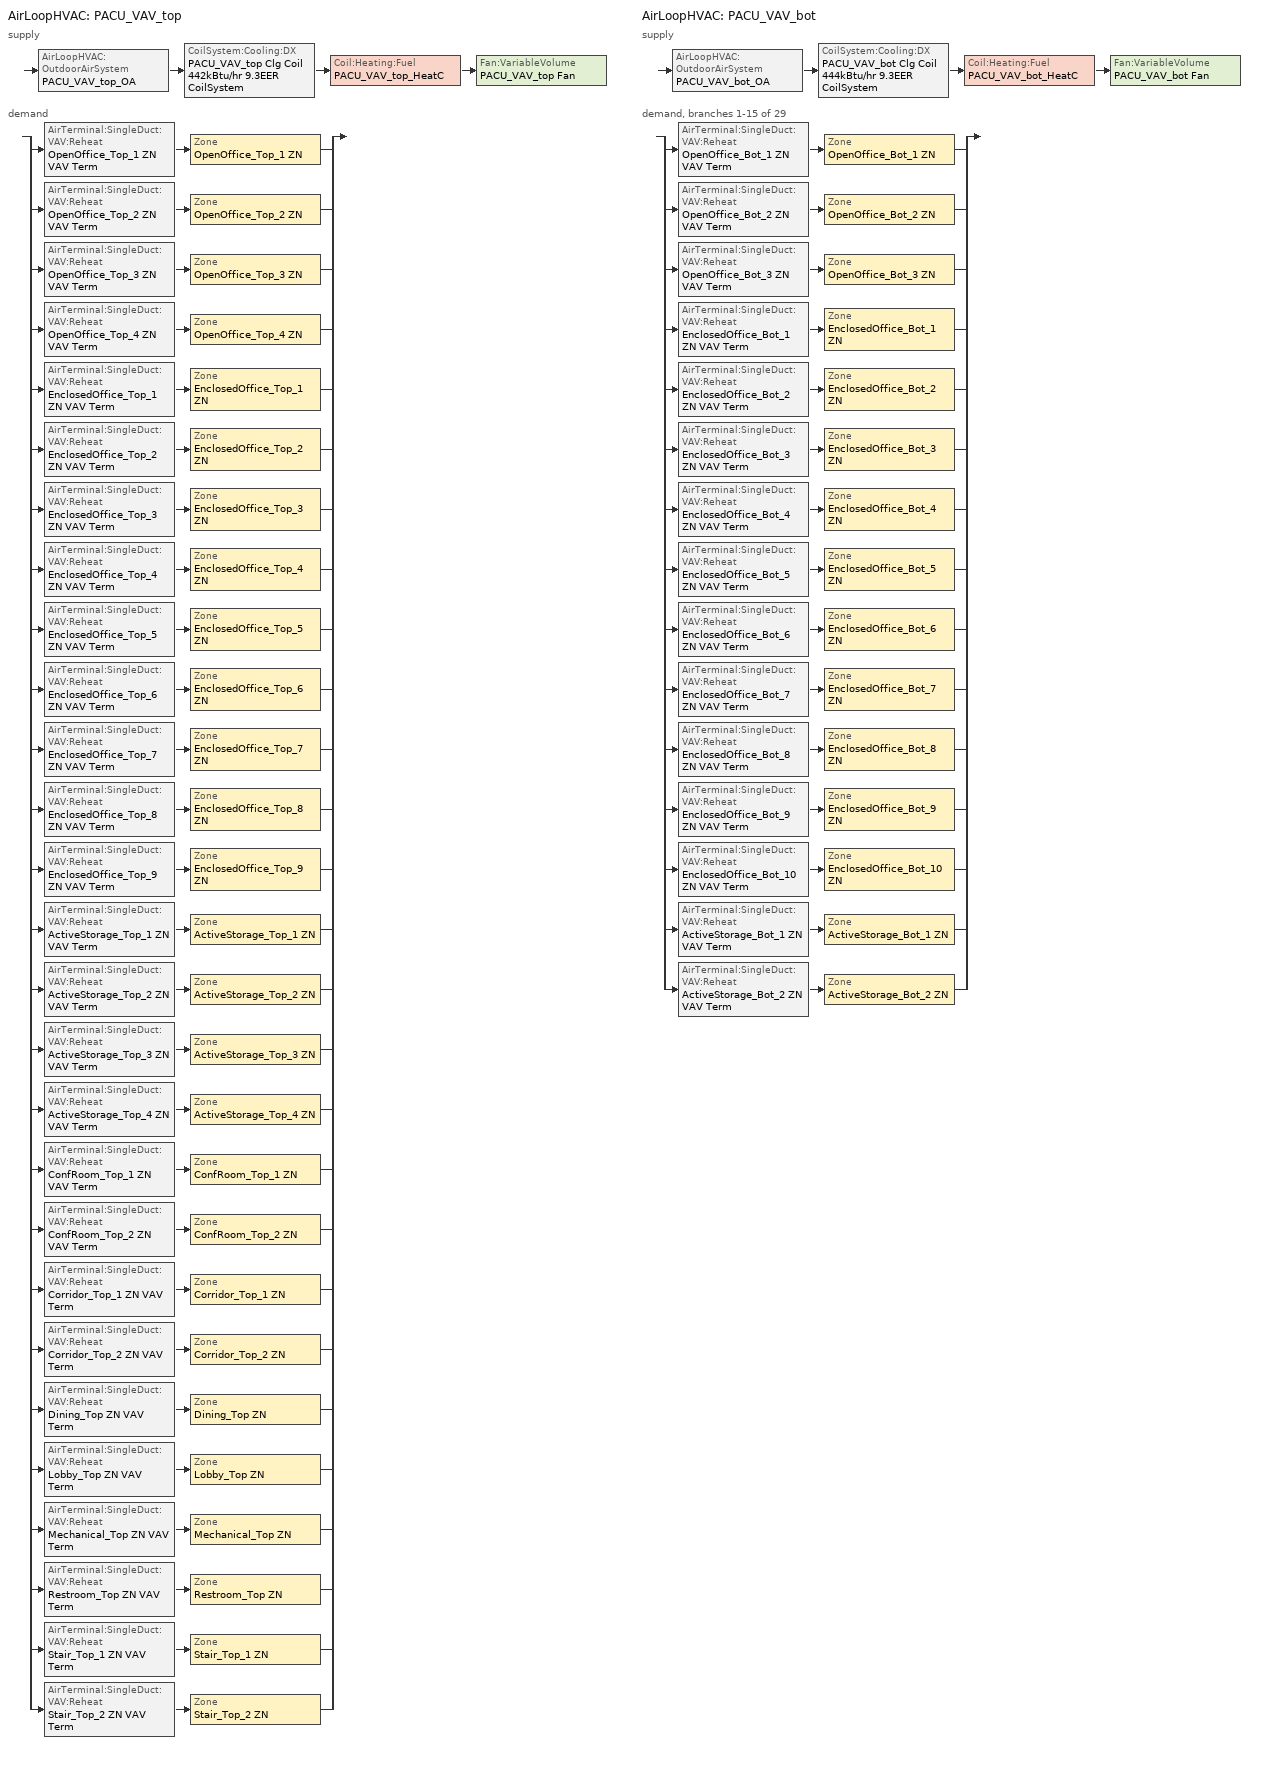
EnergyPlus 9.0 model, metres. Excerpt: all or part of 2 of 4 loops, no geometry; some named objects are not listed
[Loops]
AirLoopHVAC 'PACU_VAV_top'
 supply: AirLoopHVAC:OutdoorAirSystem 'PACU_VAV_top_OA' > CoilSystem:Cooling:DX 'PACU_VAV_top Clg Coil 442kBtu/hr 9.3EER CoilSystem' > Coil:Heating:Fuel 'PACU_VAV_top_HeatC' > Fan:VariableVolume 'PACU_VAV_top Fan'
 demand: split
  | AirTerminal:SingleDuct:VAV:Reheat 'OpenOffice_Top_1 ZN VAV Term' > Zone 'OpenOffice_Top_1 ZN'
  | AirTerminal:SingleDuct:VAV:Reheat 'OpenOffice_Top_2 ZN VAV Term' > Zone 'OpenOffice_Top_2 ZN'
  | AirTerminal:SingleDuct:VAV:Reheat 'OpenOffice_Top_3 ZN VAV Term' > Zone 'OpenOffice_Top_3 ZN'
  | AirTerminal:SingleDuct:VAV:Reheat 'OpenOffice_Top_4 ZN VAV Term' > Zone 'OpenOffice_Top_4 ZN'
  | AirTerminal:SingleDuct:VAV:Reheat 'EnclosedOffice_Top_1 ZN VAV Term' > Zone 'EnclosedOffice_Top_1 ZN'
  | AirTerminal:SingleDuct:VAV:Reheat 'EnclosedOffice_Top_2 ZN VAV Term' > Zone 'EnclosedOffice_Top_2 ZN'
  | AirTerminal:SingleDuct:VAV:Reheat 'EnclosedOffice_Top_3 ZN VAV Term' > Zone 'EnclosedOffice_Top_3 ZN'
  | AirTerminal:SingleDuct:VAV:Reheat 'EnclosedOffice_Top_4 ZN VAV Term' > Zone 'EnclosedOffice_Top_4 ZN'
  | AirTerminal:SingleDuct:VAV:Reheat 'EnclosedOffice_Top_5 ZN VAV Term' > Zone 'EnclosedOffice_Top_5 ZN'
  | AirTerminal:SingleDuct:VAV:Reheat 'EnclosedOffice_Top_6 ZN VAV Term' > Zone 'EnclosedOffice_Top_6 ZN'
  | AirTerminal:SingleDuct:VAV:Reheat 'EnclosedOffice_Top_7 ZN VAV Term' > Zone 'EnclosedOffice_Top_7 ZN'
  | AirTerminal:SingleDuct:VAV:Reheat 'EnclosedOffice_Top_8 ZN VAV Term' > Zone 'EnclosedOffice_Top_8 ZN'
  | AirTerminal:SingleDuct:VAV:Reheat 'EnclosedOffice_Top_9 ZN VAV Term' > Zone 'EnclosedOffice_Top_9 ZN'
  | AirTerminal:SingleDuct:VAV:Reheat 'ActiveStorage_Top_1 ZN VAV Term' > Zone 'ActiveStorage_Top_1 ZN'
  | AirTerminal:SingleDuct:VAV:Reheat 'ActiveStorage_Top_2 ZN VAV Term' > Zone 'ActiveStorage_Top_2 ZN'
  | AirTerminal:SingleDuct:VAV:Reheat 'ActiveStorage_Top_3 ZN VAV Term' > Zone 'ActiveStorage_Top_3 ZN'
  | AirTerminal:SingleDuct:VAV:Reheat 'ActiveStorage_Top_4 ZN VAV Term' > Zone 'ActiveStorage_Top_4 ZN'
  | AirTerminal:SingleDuct:VAV:Reheat 'ConfRoom_Top_1 ZN VAV Term' > Zone 'ConfRoom_Top_1 ZN'
  | AirTerminal:SingleDuct:VAV:Reheat 'ConfRoom_Top_2 ZN VAV Term' > Zone 'ConfRoom_Top_2 ZN'
  | AirTerminal:SingleDuct:VAV:Reheat 'Corridor_Top_1 ZN VAV Term' > Zone 'Corridor_Top_1 ZN'
  | AirTerminal:SingleDuct:VAV:Reheat 'Corridor_Top_2 ZN VAV Term' > Zone 'Corridor_Top_2 ZN'
  | AirTerminal:SingleDuct:VAV:Reheat 'Dining_Top ZN VAV Term' > Zone 'Dining_Top ZN'
  | AirTerminal:SingleDuct:VAV:Reheat 'Lobby_Top ZN VAV Term' > Zone 'Lobby_Top ZN'
  | AirTerminal:SingleDuct:VAV:Reheat 'Mechanical_Top ZN VAV Term' > Zone 'Mechanical_Top ZN'
  | AirTerminal:SingleDuct:VAV:Reheat 'Restroom_Top ZN VAV Term' > Zone 'Restroom_Top ZN'
  | AirTerminal:SingleDuct:VAV:Reheat 'Stair_Top_1 ZN VAV Term' > Zone 'Stair_Top_1 ZN'
  | AirTerminal:SingleDuct:VAV:Reheat 'Stair_Top_2 ZN VAV Term' > Zone 'Stair_Top_2 ZN'
AirLoopHVAC 'PACU_VAV_bot'
 supply: AirLoopHVAC:OutdoorAirSystem 'PACU_VAV_bot_OA' > CoilSystem:Cooling:DX 'PACU_VAV_bot Clg Coil 444kBtu/hr 9.3EER CoilSystem' > Coil:Heating:Fuel 'PACU_VAV_bot_HeatC' > Fan:VariableVolume 'PACU_VAV_bot Fan'
 demand, branches 1-15 of 29: split
  | AirTerminal:SingleDuct:VAV:Reheat 'OpenOffice_Bot_1 ZN VAV Term' > Zone 'OpenOffice_Bot_1 ZN'
  | AirTerminal:SingleDuct:VAV:Reheat 'OpenOffice_Bot_2 ZN VAV Term' > Zone 'OpenOffice_Bot_2 ZN'
  | AirTerminal:SingleDuct:VAV:Reheat 'OpenOffice_Bot_3 ZN VAV Term' > Zone 'OpenOffice_Bot_3 ZN'
  | AirTerminal:SingleDuct:VAV:Reheat 'EnclosedOffice_Bot_1 ZN VAV Term' > Zone 'EnclosedOffice_Bot_1 ZN'
  | AirTerminal:SingleDuct:VAV:Reheat 'EnclosedOffice_Bot_2 ZN VAV Term' > Zone 'EnclosedOffice_Bot_2 ZN'
  | AirTerminal:SingleDuct:VAV:Reheat 'EnclosedOffice_Bot_3 ZN VAV Term' > Zone 'EnclosedOffice_Bot_3 ZN'
  | AirTerminal:SingleDuct:VAV:Reheat 'EnclosedOffice_Bot_4 ZN VAV Term' > Zone 'EnclosedOffice_Bot_4 ZN'
  | AirTerminal:SingleDuct:VAV:Reheat 'EnclosedOffice_Bot_5 ZN VAV Term' > Zone 'EnclosedOffice_Bot_5 ZN'
  | AirTerminal:SingleDuct:VAV:Reheat 'EnclosedOffice_Bot_6 ZN VAV Term' > Zone 'EnclosedOffice_Bot_6 ZN'
  | AirTerminal:SingleDuct:VAV:Reheat 'EnclosedOffice_Bot_7 ZN VAV Term' > Zone 'EnclosedOffice_Bot_7 ZN'
  | AirTerminal:SingleDuct:VAV:Reheat 'EnclosedOffice_Bot_8 ZN VAV Term' > Zone 'EnclosedOffice_Bot_8 ZN'
  | AirTerminal:SingleDuct:VAV:Reheat 'EnclosedOffice_Bot_9 ZN VAV Term' > Zone 'EnclosedOffice_Bot_9 ZN'
  | AirTerminal:SingleDuct:VAV:Reheat 'EnclosedOffice_Bot_10 ZN VAV Term' > Zone 'EnclosedOffice_Bot_10 ZN'
  | AirTerminal:SingleDuct:VAV:Reheat 'ActiveStorage_Bot_1 ZN VAV Term' > Zone 'ActiveStorage_Bot_1 ZN'
  | AirTerminal:SingleDuct:VAV:Reheat 'ActiveStorage_Bot_2 ZN VAV Term' > Zone 'ActiveStorage_Bot_2 ZN'
[DesignSpecification:OutdoorAir] Outdoor Air Method=Sum; Outdoor Air Flow per Zone {m3/s}=0; Outdoor Air Flow Air Changes per Hour {1/hr}=0
Name | Outdoor Air Flow per Person {m3/s-person} | Outdoor Air Flow per Zone Floor Area {m3/s-m2}
MediumOffice - Storage Ventilation; MediumOffice - Classroom Ventilation; MediumOffice - Conference Ventilation; MediumOffice - ClosedOffice Ventilation; MediumOffice - Lobby Ventilation; MediumOffice - OpenOffice Ventilation | 0.00235973 | 0.0003048
MediumOffice - Corridor Ventilation | 0 | 0.0003048
MediumOffice - Dining Ventilation | 0.00235973 | 0.0006096
MediumOffice - Elec/MechRoom Ventilation; MediumOffice - Restroom Ventilation; MediumOffice - Stair Ventilation | 0 | 0
[DesignSpecification:ZoneAirDistribution] Zone Air Distribution Effectiveness in Cooling Mode=1; Zone Air Distribution Effectiveness in Heating Mode=1
ActiveStorage_Bot_1 ZN Design Spec Zone Air Dist; ActiveStorage_Bot_2 ZN Design Spec Zone Air Dist; ActiveStorage_Bot_3 ZN Design Spec Zone Air Dist; ActiveStorage_Bot_4 ZN Design Spec Zone Air Dist; ActiveStorage_Top_1 ZN Design Spec Zone Air Dist; ActiveStorage_Top_2 ZN Design Spec Zone Air Dist; ActiveStorage_Top_3 ZN Design Spec Zone Air Dist; ActiveStorage_Top_4 ZN Design Spec Zone Air Dist; ClassRoom_Bot ZN Design Spec Zone Air Dist; ConfRoom_Bot_1 ZN Design Spec Zone Air Dist; ConfRoom_Bot_2 ZN Design Spec Zone Air Dist; ConfRoom_Top_1 ZN Design Spec Zone Air Dist; ConfRoom_Top_2 ZN Design Spec Zone Air Dist; Corridor_Bot_1 ZN Design Spec Zone Air Dist; Corridor_Bot_2 ZN Design Spec Zone Air Dist; Corridor_Top_1 ZN Design Spec Zone Air Dist; Corridor_Top_2 ZN Design Spec Zone Air Dist; Dining_Bot ZN Design Spec Zone Air Dist; Dining_Top ZN Design Spec Zone Air Dist; EnclosedOffice_Bot_7 ZN Design Spec Zone Air Dist; EnclosedOffice_Bot_10 ZN Design Spec Zone Air Dist; EnclosedOffice_Bot_3 ZN Design Spec Zone Air Dist; EnclosedOffice_Bot_4 ZN Design Spec Zone Air Dist; EnclosedOffice_Top_1 ZN Design Spec Zone Air Dist; EnclosedOffice_Top_2 ZN Design Spec Zone Air Dist; EnclosedOffice_Top_3 ZN Design Spec Zone Air Dist; Lobby_Bot ZN Design Spec Zone Air Dist; Lobby_Top ZN Design Spec Zone Air Dist; Lounge_Bot ZN Design Spec Zone Air Dist; Mechanical_Bot ZN Design Spec Zone Air Dist; Mechanical_Top ZN Design Spec Zone Air Dist; OpenOffice_Bot_1 ZN Design Spec Zone Air Dist; OpenOffice_Bot_2 ZN Design Spec Zone Air Dist; OpenOffice_Bot_3 ZN Design Spec Zone Air Dist; OpenOffice_Top_1 ZN Design Spec Zone Air Dist; OpenOffice_Top_2 ZN Design Spec Zone Air Dist; OpenOffice_Top_3 ZN Design Spec Zone Air Dist; OpenOffice_Top_4 ZN Design Spec Zone Air Dist; Restroom_Bot ZN Design Spec Zone Air Dist; Restroom_Top ZN Design Spec Zone Air Dist; Stair_Bot_1 ZN Design Spec Zone Air Dist; Stair_Bot_2 ZN Design Spec Zone Air Dist; Stair_Top_1 ZN Design Spec Zone Air Dist; Stair_Top_2 ZN Design Spec Zone Air Dist; EnclosedOffice_Bot_6 ZN Design Spec Zone Air Dist; EnclosedOffice_Bot_5 ZN Design Spec Zone Air Dist; EnclosedOffice_Bot_1 ZN Design Spec Zone Air Dist; EnclosedOffice_Bot_9 ZN Design Spec Zone Air Dist; EnclosedOffice_Bot_8 ZN Design Spec Zone Air Dist; EnclosedOffice_Bot_2 ZN Design Spec Zone Air Dist; EnclosedOffice_Top_4 ZN Design Spec Zone Air Dist; EnclosedOffice_Top_5 ZN Design Spec Zone Air Dist; EnclosedOffice_Top_6 ZN Design Spec Zone Air Dist; EnclosedOffice_Top_7 ZN Design Spec Zone Air Dist; EnclosedOffice_Top_8 ZN Design Spec Zone Air Dist; EnclosedOffice_Top_9 ZN Design Spec Zone Air Dist
[Sizing:Zone] Zone Cooling Design Supply Air Temperature Input Method=SupplyAirTemperature; Zone Cooling Design Supply Air Temperature {C}=12.8; Zone Heating Design Supply Air Temperature Input Method=SupplyAirTemperature; Zone Heating Design Supply Air Temperature {C}=40; Zone Cooling Design Supply Air Humidity Ratio {kgWater/kgDryAir}=0.0085; Zone Heating Design Supply Air Humidity Ratio {kgWater/kgDryAir}=0.008; Cooling Design Air Flow Method=DesignDay; Cooling Design Air Flow Rate {m3/s}=0; Cooling Minimum Air Flow {m3/s}=0; Cooling Minimum Air Flow Fraction=0; Heating Design Air Flow Method=DesignDay; Heating Design Air Flow Rate {m3/s}=0; Account for Dedicated Outdoor Air System=No
Name | Design Specification Outdoor Air Object | Design Specification Zone Air Distribution Object
ActiveStorage_Bot_1 ZN | MediumOffice - Storage Ventilation | ActiveStorage_Bot_1 ZN Design Spec Zone Air Dist
ActiveStorage_Bot_2 ZN | MediumOffice - Storage Ventilation | ActiveStorage_Bot_2 ZN Design Spec Zone Air Dist
ActiveStorage_Top_1 ZN | MediumOffice - Storage Ventilation | ActiveStorage_Top_1 ZN Design Spec Zone Air Dist
ActiveStorage_Top_2 ZN | MediumOffice - Storage Ventilation | ActiveStorage_Top_2 ZN Design Spec Zone Air Dist
ActiveStorage_Top_3 ZN | MediumOffice - Storage Ventilation | ActiveStorage_Top_3 ZN Design Spec Zone Air Dist
ActiveStorage_Top_4 ZN | MediumOffice - Storage Ventilation | ActiveStorage_Top_4 ZN Design Spec Zone Air Dist
ConfRoom_Top_1 ZN | MediumOffice - Conference Ventilation | ConfRoom_Top_1 ZN Design Spec Zone Air Dist
ConfRoom_Top_2 ZN | MediumOffice - Conference Ventilation | ConfRoom_Top_2 ZN Design Spec Zone Air Dist
Corridor_Top_1 ZN | MediumOffice - Corridor Ventilation | Corridor_Top_1 ZN Design Spec Zone Air Dist
Corridor_Top_2 ZN | MediumOffice - Corridor Ventilation | Corridor_Top_2 ZN Design Spec Zone Air Dist
Dining_Top ZN | MediumOffice - Dining Ventilation | Dining_Top ZN Design Spec Zone Air Dist
EnclosedOffice_Bot_7 ZN | MediumOffice - ClosedOffice Ventilation | EnclosedOffice_Bot_7 ZN Design Spec Zone Air Dist
EnclosedOffice_Bot_10 ZN | MediumOffice - ClosedOffice Ventilation | EnclosedOffice_Bot_10 ZN Design Spec Zone Air Dist
EnclosedOffice_Bot_3 ZN | MediumOffice - ClosedOffice Ventilation | EnclosedOffice_Bot_3 ZN Design Spec Zone Air Dist
EnclosedOffice_Bot_4 ZN | MediumOffice - ClosedOffice Ventilation | EnclosedOffice_Bot_4 ZN Design Spec Zone Air Dist
EnclosedOffice_Top_1 ZN | MediumOffice - ClosedOffice Ventilation | EnclosedOffice_Top_1 ZN Design Spec Zone Air Dist
EnclosedOffice_Top_2 ZN | MediumOffice - ClosedOffice Ventilation | EnclosedOffice_Top_2 ZN Design Spec Zone Air Dist
EnclosedOffice_Top_3 ZN | MediumOffice - ClosedOffice Ventilation | EnclosedOffice_Top_3 ZN Design Spec Zone Air Dist
Lobby_Top ZN | MediumOffice - Lobby Ventilation | Lobby_Top ZN Design Spec Zone Air Dist
Mechanical_Top ZN | MediumOffice - Elec/MechRoom Ventilation | Mechanical_Top ZN Design Spec Zone Air Dist
OpenOffice_Bot_1 ZN | MediumOffice - OpenOffice Ventilation | OpenOffice_Bot_1 ZN Design Spec Zone Air Dist
OpenOffice_Bot_2 ZN | MediumOffice - OpenOffice Ventilation | OpenOffice_Bot_2 ZN Design Spec Zone Air Dist
OpenOffice_Bot_3 ZN | MediumOffice - OpenOffice Ventilation | OpenOffice_Bot_3 ZN Design Spec Zone Air Dist
OpenOffice_Top_1 ZN | MediumOffice - OpenOffice Ventilation | OpenOffice_Top_1 ZN Design Spec Zone Air Dist
OpenOffice_Top_2 ZN | MediumOffice - OpenOffice Ventilation | OpenOffice_Top_2 ZN Design Spec Zone Air Dist
OpenOffice_Top_3 ZN | MediumOffice - OpenOffice Ventilation | OpenOffice_Top_3 ZN Design Spec Zone Air Dist
OpenOffice_Top_4 ZN | MediumOffice - OpenOffice Ventilation | OpenOffice_Top_4 ZN Design Spec Zone Air Dist
Restroom_Top ZN | MediumOffice - Restroom Ventilation | Restroom_Top ZN Design Spec Zone Air Dist
Stair_Top_1 ZN | MediumOffice - Stair Ventilation | Stair_Top_1 ZN Design Spec Zone Air Dist
Stair_Top_2 ZN | MediumOffice - Stair Ventilation | Stair_Top_2 ZN Design Spec Zone Air Dist
EnclosedOffice_Bot_6 ZN | MediumOffice - ClosedOffice Ventilation | EnclosedOffice_Bot_6 ZN Design Spec Zone Air Dist
EnclosedOffice_Bot_5 ZN | MediumOffice - ClosedOffice Ventilation | EnclosedOffice_Bot_5 ZN Design Spec Zone Air Dist
EnclosedOffice_Bot_1 ZN | MediumOffice - ClosedOffice Ventilation | EnclosedOffice_Bot_1 ZN Design Spec Zone Air Dist
EnclosedOffice_Bot_9 ZN | MediumOffice - ClosedOffice Ventilation | EnclosedOffice_Bot_9 ZN Design Spec Zone Air Dist
EnclosedOffice_Bot_8 ZN | MediumOffice - ClosedOffice Ventilation | EnclosedOffice_Bot_8 ZN Design Spec Zone Air Dist
EnclosedOffice_Bot_2 ZN | MediumOffice - ClosedOffice Ventilation | EnclosedOffice_Bot_2 ZN Design Spec Zone Air Dist
EnclosedOffice_Top_4 ZN | MediumOffice - ClosedOffice Ventilation | EnclosedOffice_Top_4 ZN Design Spec Zone Air Dist
EnclosedOffice_Top_5 ZN | MediumOffice - ClosedOffice Ventilation | EnclosedOffice_Top_5 ZN Design Spec Zone Air Dist
EnclosedOffice_Top_6 ZN | MediumOffice - ClosedOffice Ventilation | EnclosedOffice_Top_6 ZN Design Spec Zone Air Dist
EnclosedOffice_Top_7 ZN | MediumOffice - ClosedOffice Ventilation | EnclosedOffice_Top_7 ZN Design Spec Zone Air Dist
EnclosedOffice_Top_8 ZN | MediumOffice - ClosedOffice Ventilation | EnclosedOffice_Top_8 ZN Design Spec Zone Air Dist
EnclosedOffice_Top_9 ZN | MediumOffice - ClosedOffice Ventilation | EnclosedOffice_Top_9 ZN Design Spec Zone Air Dist
[Sizing:System] Type of Load to Size On=Sensible; Central Heating Maximum System Air Flow Ratio=0.5; Preheat Design Temperature {C}=7; Preheat Design Humidity Ratio {kgWater/kgDryAir}=0.008; Precool Design Temperature {C}=12.8; Precool Design Humidity Ratio {kgWater/kgDryAir}=0.008; Central Cooling Design Supply Air Temperature {C}=12.8; Central Heating Design Supply Air Temperature {C}=12.8; Type of Zone Sum to Use=Coincident; 100% Outdoor Air in Cooling=No; 100% Outdoor Air in Heating=No; Central Cooling Design Supply Air Humidity Ratio {kgWater/kgDryAir}=0.0085; Central Heating Design Supply Air Humidity Ratio {kgWater/kgDryAir}=0.008; Cooling Supply Air Flow Rate Method=DesignDay; Cooling Supply Air Flow Rate {m3/s}=0; Heating Supply Air Flow Rate Method=DesignDay; Heating Supply Air Flow Rate {m3/s}=0; System Outdoor Air Method=ZoneSum
Name | Design Outdoor Air Flow Rate {m3/s}
PACU_VAV_top | 0.998477
PACU_VAV_bot | 1.06755
[ZoneControl:Thermostat] Control Type Schedule=Dual Zone Control Type Sched
Name | Zone or ZoneList | Control 1
ActiveStorage_Bot_1 ZN Thermostat | ActiveStorage_Bot_1 ZN | MediumOffice - Storage Thermostat 1
ActiveStorage_Bot_2 ZN Thermostat | ActiveStorage_Bot_2 ZN | MediumOffice - Storage Thermostat 2
ActiveStorage_Top_1 ZN Thermostat | ActiveStorage_Top_1 ZN | MediumOffice - Storage Thermostat 9
ActiveStorage_Top_2 ZN Thermostat | ActiveStorage_Top_2 ZN | MediumOffice - Storage Thermostat 10
ActiveStorage_Top_3 ZN Thermostat | ActiveStorage_Top_3 ZN | MediumOffice - Storage Thermostat 11
ActiveStorage_Top_4 ZN Thermostat | ActiveStorage_Top_4 ZN | MediumOffice - Storage Thermostat 12
ConfRoom_Top_1 ZN Thermostat | ConfRoom_Top_1 ZN | MediumOffice - Conference Thermostat 5
ConfRoom_Top_2 ZN Thermostat | ConfRoom_Top_2 ZN | MediumOffice - Conference Thermostat 6
Corridor_Top_1 ZN Thermostat | Corridor_Top_1 ZN | MediumOffice - Corridor Thermostat 5
Corridor_Top_2 ZN Thermostat | Corridor_Top_2 ZN | MediumOffice - Corridor Thermostat 6
Dining_Top ZN Thermostat | Dining_Top ZN | MediumOffice - Dining Thermostat 3
EnclosedOffice_Bot_7 ZN Thermostat | EnclosedOffice_Bot_7 ZN | MediumOffice - ClosedOffice Thermostat 1
EnclosedOffice_Bot_10 ZN Thermostat | EnclosedOffice_Bot_10 ZN | MediumOffice - ClosedOffice Thermostat 2
EnclosedOffice_Bot_3 ZN Thermostat | EnclosedOffice_Bot_3 ZN | MediumOffice - ClosedOffice Thermostat 3
EnclosedOffice_Bot_4 ZN Thermostat | EnclosedOffice_Bot_4 ZN | MediumOffice - ClosedOffice Thermostat 4
EnclosedOffice_Top_1 ZN Thermostat | EnclosedOffice_Top_1 ZN | MediumOffice - ClosedOffice Thermostat 8
EnclosedOffice_Top_2 ZN Thermostat | EnclosedOffice_Top_2 ZN | MediumOffice - ClosedOffice Thermostat 9
EnclosedOffice_Top_3 ZN Thermostat | EnclosedOffice_Top_3 ZN | MediumOffice - ClosedOffice Thermostat 10
Lobby_Top ZN Thermostat | Lobby_Top ZN | MediumOffice - Lobby Thermostat 3
Mechanical_Top ZN Thermostat | Mechanical_Top ZN | MediumOffice - Elec/MechRoom Thermostat 3
OpenOffice_Bot_1 ZN Thermostat | OpenOffice_Bot_1 ZN | MediumOffice - OpenOffice Thermostat 1
OpenOffice_Bot_2 ZN Thermostat | OpenOffice_Bot_2 ZN | MediumOffice - OpenOffice Thermostat 2
OpenOffice_Bot_3 ZN Thermostat | OpenOffice_Bot_3 ZN | MediumOffice - OpenOffice Thermostat 3
OpenOffice_Top_1 ZN Thermostat | OpenOffice_Top_1 ZN | MediumOffice - OpenOffice Thermostat 8
OpenOffice_Top_2 ZN Thermostat | OpenOffice_Top_2 ZN | MediumOffice - OpenOffice Thermostat 9
OpenOffice_Top_3 ZN Thermostat | OpenOffice_Top_3 ZN | MediumOffice - OpenOffice Thermostat 10
OpenOffice_Top_4 ZN Thermostat | OpenOffice_Top_4 ZN | MediumOffice - OpenOffice Thermostat 11
Restroom_Top ZN Thermostat | Restroom_Top ZN | MediumOffice - Restroom Thermostat 3
Stair_Top_1 ZN Thermostat | Stair_Top_1 ZN | MediumOffice - Stair Thermostat 5
Stair_Top_2 ZN Thermostat | Stair_Top_2 ZN | MediumOffice - Stair Thermostat 6
EnclosedOffice_Bot_6 ZN Thermostat | EnclosedOffice_Bot_6 ZN | MediumOffice - ClosedOffice Thermostat 1
EnclosedOffice_Bot_5 ZN Thermostat | EnclosedOffice_Bot_5 ZN | MediumOffice - ClosedOffice Thermostat 1
EnclosedOffice_Bot_1 ZN Thermostat | EnclosedOffice_Bot_1 ZN | MediumOffice - ClosedOffice Thermostat 1
EnclosedOffice_Bot_9 ZN Thermostat | EnclosedOffice_Bot_9 ZN | MediumOffice - ClosedOffice Thermostat 1
EnclosedOffice_Bot_8 ZN Thermostat | EnclosedOffice_Bot_8 ZN | MediumOffice - ClosedOffice Thermostat 1
EnclosedOffice_Bot_2 ZN Thermostat | EnclosedOffice_Bot_2 ZN | MediumOffice - ClosedOffice Thermostat 1
EnclosedOffice_Top_4 ZN Thermostat | EnclosedOffice_Top_4 ZN | MediumOffice - ClosedOffice Thermostat 1
EnclosedOffice_Top_5 ZN Thermostat | EnclosedOffice_Top_5 ZN | MediumOffice - ClosedOffice Thermostat 1
EnclosedOffice_Top_6 ZN Thermostat | EnclosedOffice_Top_6 ZN | MediumOffice - ClosedOffice Thermostat 1
EnclosedOffice_Top_7 ZN Thermostat | EnclosedOffice_Top_7 ZN | MediumOffice - ClosedOffice Thermostat 1
EnclosedOffice_Top_8 ZN Thermostat | EnclosedOffice_Top_8 ZN | MediumOffice - ClosedOffice Thermostat 1
EnclosedOffice_Top_9 ZN Thermostat | EnclosedOffice_Top_9 ZN | MediumOffice - ClosedOffice Thermostat 1
[ThermostatSetpoint:DualSetpoint] Heating Setpoint Temperature Schedule Namee=HTGSETP_SCH_YES_OPTIMUM; Cooling Setpoint Temperature Schedule=CLGSETP_SCH_YES_OPTIMUM
MediumOffice - Storage Thermostat 1; MediumOffice - Storage Thermostat 2; MediumOffice - Storage Thermostat 9; MediumOffice - Storage Thermostat 10; MediumOffice - Storage Thermostat 11; MediumOffice - Storage Thermostat 12; MediumOffice - Conference Thermostat 5; MediumOffice - Conference Thermostat 6; MediumOffice - Corridor Thermostat 5; MediumOffice - Corridor Thermostat 6; MediumOffice - Dining Thermostat 3; MediumOffice - ClosedOffice Thermostat 1; MediumOffice - ClosedOffice Thermostat 2; MediumOffice - ClosedOffice Thermostat 3; MediumOffice - ClosedOffice Thermostat 4; MediumOffice - ClosedOffice Thermostat 8; MediumOffice - ClosedOffice Thermostat 9; MediumOffice - ClosedOffice Thermostat 10; MediumOffice - Lobby Thermostat 3; MediumOffice - Elec/MechRoom Thermostat 3; MediumOffice - OpenOffice Thermostat 1; MediumOffice - OpenOffice Thermostat 2; MediumOffice - OpenOffice Thermostat 3; MediumOffice - OpenOffice Thermostat 8; MediumOffice - OpenOffice Thermostat 9; MediumOffice - OpenOffice Thermostat 10; MediumOffice - OpenOffice Thermostat 11; MediumOffice - Restroom Thermostat 3; MediumOffice - Stair Thermostat 5; MediumOffice - Stair Thermostat 6
[AirTerminal:SingleDuct:VAV:Reheat] Availability Schedule=ALWAYS_ON; Maximum Air Flow Rate {m3/s}=Autosize; Zone Minimum Air Flow Input Method=FixedFlowRate; Maximum Hot Water or Steam Flow Rate {m3/s}=Autosize; Minimum Hot Water or Steam Flow Rate {m3/s}=0; Convergence Tolerance=0.001; Damper Heating Action=ReverseWithLimits; Maximum Flow per Zone Floor Area During Reheat {m3/s-m2}=Autocalculate; Maximum Flow Fraction During Reheat=0.5; Maximum Reheat Air Temperature {C}=40
Name | Fixed Minimum Air Flow Rate {m3/s} | Reheat Coil
ActiveStorage_Bot_1 ZN VAV Term | 0.032571 | ActiveStorage_Bot_1 ZN Rht Coil
ActiveStorage_Bot_2 ZN VAV Term | 0.028998 | ActiveStorage_Bot_2 ZN Rht Coil
ActiveStorage_Top_1 ZN VAV Term | 0.032571 | ActiveStorage_Top_1 ZN Rht Coil
ActiveStorage_Top_2 ZN VAV Term | 0.028998 | ActiveStorage_Top_2 ZN Rht Coil
ActiveStorage_Top_3 ZN VAV Term | 0.028998 | ActiveStorage_Top_3 ZN Rht Coil
ActiveStorage_Top_4 ZN VAV Term | 0.011916 | ActiveStorage_Top_4 ZN Rht Coil
ConfRoom_Top_1 ZN VAV Term | 0.0643995 | ConfRoom_Top_1 ZN Rht Coil
ConfRoom_Top_2 ZN VAV Term | 0.0643995 | ConfRoom_Top_2 ZN Rht Coil
Corridor_Top_1 ZN VAV Term | 0.033498 | Corridor_Top_1 ZN Rht Coil
Corridor_Top_2 ZN VAV Term | 0.033498 | Corridor_Top_2 ZN Rht Coil
Dining_Top ZN VAV Term | 0.031896 | Dining_Top ZN Rht Coil
EnclosedOffice_Bot_7 ZN VAV Term | 0.0216525 | EnclosedOffice_Bot_7 ZN Rht Coil
EnclosedOffice_Bot_10 ZN VAV Term | 0.0216705 | EnclosedOffice_Bot_10 ZN Rht Coil
EnclosedOffice_Bot_3 ZN VAV Term | 0.0279435 | EnclosedOffice_Bot_3 ZN Rht Coil
EnclosedOffice_Bot_4 ZN VAV Term | 0.0279435 | EnclosedOffice_Bot_4 ZN Rht Coil
EnclosedOffice_Top_1 ZN VAV Term | 0.021657 | EnclosedOffice_Top_1 ZN Rht Coil
EnclosedOffice_Top_2 ZN VAV Term | 0.0216705 | EnclosedOffice_Top_2 ZN Rht Coil
EnclosedOffice_Top_3 ZN VAV Term | 0.0264585 | EnclosedOffice_Top_3 ZN Rht Coil
Lobby_Top ZN VAV Term | 0.0538935 | Lobby_Top ZN Rht Coil
Mechanical_Top ZN VAV Term | 0.0224145 | Mechanical_Top ZN Rht Coil
OpenOffice_Bot_1 ZN VAV Term | 0.136614 | OpenOffice_Bot_1 ZN Rht Coil
OpenOffice_Bot_2 ZN VAV Term | 0.136614 | OpenOffice_Bot_2 ZN Rht Coil
OpenOffice_Bot_3 ZN VAV Term | 0.122393 | OpenOffice_Bot_3 ZN Rht Coil
OpenOffice_Top_1 ZN VAV Term | 0.124845 | OpenOffice_Top_1 ZN Rht Coil
OpenOffice_Top_2 ZN VAV Term | 0.136614 | OpenOffice_Top_2 ZN Rht Coil
OpenOffice_Top_3 ZN VAV Term | 0.113089 | OpenOffice_Top_3 ZN Rht Coil
OpenOffice_Top_4 ZN VAV Term | 0.114934 | OpenOffice_Top_4 ZN Rht Coil
Restroom_Top ZN VAV Term | 0 | Restroom_Top ZN Rht Coil
Stair_Top_1 ZN VAV Term | 0.0138195 | Stair_Top_1 ZN Rht Coil
Stair_Top_2 ZN VAV Term | 0.0138195 | Stair_Top_2 ZN Rht Coil
EnclosedOffice_Bot_6 ZN VAV Term | 0.0216525 | EnclosedOffice_Bot_6 ZN Rht Coil
EnclosedOffice_Bot_5 ZN VAV Term | 0.0216525 | EnclosedOffice_Bot_5 ZN Rht Coil
EnclosedOffice_Bot_1 ZN VAV Term | 0.021657 | EnclosedOffice_Bot_1 ZN Rht Coil
EnclosedOffice_Bot_9 ZN VAV Term | 0.021648 | EnclosedOffice_Bot_9 ZN Rht Coil
EnclosedOffice_Bot_8 ZN VAV Term | 0.021648 | EnclosedOffice_Bot_8 ZN Rht Coil
EnclosedOffice_Bot_2 ZN VAV Term | 0.021648 | EnclosedOffice_Bot_2 ZN Rht Coil
EnclosedOffice_Top_4 ZN VAV Term | 0.021657 | EnclosedOffice_Top_4 ZN Rht Coil
EnclosedOffice_Top_5 ZN VAV Term | 0.021648 | EnclosedOffice_Top_5 ZN Rht Coil
EnclosedOffice_Top_6 ZN VAV Term | 0.021648 | EnclosedOffice_Top_6 ZN Rht Coil
EnclosedOffice_Top_7 ZN VAV Term | 0.021648 | EnclosedOffice_Top_7 ZN Rht Coil
EnclosedOffice_Top_8 ZN VAV Term | 0.021648 | EnclosedOffice_Top_8 ZN Rht Coil
EnclosedOffice_Top_9 ZN VAV Term | 0.021648 | EnclosedOffice_Top_9 ZN Rht Coil
[Zone equipment]
ActiveStorage_Bot_1 ZN: ActiveStorage_Bot_1 ZN VAV Term
ActiveStorage_Bot_2 ZN: ActiveStorage_Bot_2 ZN VAV Term
ActiveStorage_Top_1 ZN: ActiveStorage_Top_1 ZN VAV Term
ActiveStorage_Top_2 ZN: ActiveStorage_Top_2 ZN VAV Term
ActiveStorage_Top_3 ZN: ActiveStorage_Top_3 ZN VAV Term
ActiveStorage_Top_4 ZN: ActiveStorage_Top_4 ZN VAV Term
ConfRoom_Top_1 ZN: ConfRoom_Top_1 ZN VAV Term
ConfRoom_Top_2 ZN: ConfRoom_Top_2 ZN VAV Term
Corridor_Top_1 ZN: Corridor_Top_1 ZN VAV Term
Corridor_Top_2 ZN: Corridor_Top_2 ZN VAV Term
Dining_Top ZN: Dining_Top ZN VAV Term
EnclosedOffice_Bot_7 ZN: EnclosedOffice_Bot_7 ZN VAV Term
EnclosedOffice_Bot_10 ZN: EnclosedOffice_Bot_10 ZN VAV Term
EnclosedOffice_Bot_3 ZN: EnclosedOffice_Bot_3 ZN VAV Term
EnclosedOffice_Bot_4 ZN: EnclosedOffice_Bot_4 ZN VAV Term
EnclosedOffice_Top_1 ZN: EnclosedOffice_Top_1 ZN VAV Term
EnclosedOffice_Top_2 ZN: EnclosedOffice_Top_2 ZN VAV Term
EnclosedOffice_Top_3 ZN: EnclosedOffice_Top_3 ZN VAV Term
Lobby_Top ZN: Lobby_Top ZN VAV Term
Mechanical_Top ZN: Mechanical_Top ZN VAV Term
OpenOffice_Bot_1 ZN: OpenOffice_Bot_1 ZN VAV Term
OpenOffice_Bot_2 ZN: OpenOffice_Bot_2 ZN VAV Term
OpenOffice_Bot_3 ZN: OpenOffice_Bot_3 ZN VAV Term
OpenOffice_Top_1 ZN: OpenOffice_Top_1 ZN VAV Term
OpenOffice_Top_2 ZN: OpenOffice_Top_2 ZN VAV Term
OpenOffice_Top_3 ZN: OpenOffice_Top_3 ZN VAV Term
OpenOffice_Top_4 ZN: OpenOffice_Top_4 ZN VAV Term
Restroom_Top ZN: Restroom_Top ZN VAV Term
Stair_Top_1 ZN: Stair_Top_1 ZN VAV Term
Stair_Top_2 ZN: Stair_Top_2 ZN VAV Term
EnclosedOffice_Bot_6 ZN: EnclosedOffice_Bot_6 ZN VAV Term
EnclosedOffice_Bot_5 ZN: EnclosedOffice_Bot_5 ZN VAV Term
EnclosedOffice_Bot_1 ZN: EnclosedOffice_Bot_1 ZN VAV Term
EnclosedOffice_Bot_9 ZN: EnclosedOffice_Bot_9 ZN VAV Term
EnclosedOffice_Bot_8 ZN: EnclosedOffice_Bot_8 ZN VAV Term
EnclosedOffice_Bot_2 ZN: EnclosedOffice_Bot_2 ZN VAV Term
EnclosedOffice_Top_4 ZN: EnclosedOffice_Top_4 ZN VAV Term
EnclosedOffice_Top_5 ZN: EnclosedOffice_Top_5 ZN VAV Term
EnclosedOffice_Top_6 ZN: EnclosedOffice_Top_6 ZN VAV Term
EnclosedOffice_Top_7 ZN: EnclosedOffice_Top_7 ZN VAV Term
EnclosedOffice_Top_8 ZN: EnclosedOffice_Top_8 ZN VAV Term
EnclosedOffice_Top_9 ZN: EnclosedOffice_Top_9 ZN VAV Term
[Fan:VariableVolume] Availability Schedule=HVACOperationSchd; Fan Total Efficiency=0.6006; Pressure Rise {Pa}=1389.42; Maximum Flow Rate {m3/s}=AUTOSIZE; Fan Power Minimum Flow Rate Input Method=Fraction; Fan Power Minimum Flow Fraction=0.25; Motor Efficiency=0.924; Motor In Airstream Fraction=1; Fan Power Coefficient 1=0.0408; Fan Power Coefficient 2=0.088; Fan Power Coefficient 3=-0.0729; Fan Power Coefficient 4=0.9437; Fan Power Coefficient 5=0
PACU_VAV_top Fan; PACU_VAV_bot Fan
[Coil:Cooling:DX:TwoSpeed] Availability Schedule=ALWAYS_ON; High Speed Rated Sensible Heat Ratio=Autosize; High Speed Gross Rated Cooling COP {W/W}=3.39929; Total Cooling Capacity Function of Temperature Curve=FURNACE_PACU_VAV_CoolCCarrier48TM014_12tons_CapFT; Total Cooling Capacity Function of Flow Fraction Curve=FURNACE_PACU_VAV_CoolCCarrier48TM014_12tons_FFF; Energy Input Ratio Function of Temperature Curve=FURNACE_PACU_VAV_CoolCCarrier48TM014_12tons_EIRFT; Energy Input Ratio Function of Flow Fraction Curve=FURNACE_PACU_VAV_CoolCCarrier48TM014_12tons_EIRFFF; Part Load Fraction Correlation Curve=FURNACE_PACU_VAV_CoolCIEA_HVAC_BESTEST_9ton-PLR; Low Speed Gross Rated Total Cooling Capacity {W} Sep 25, 2012: DX_TwoSpeedObject_from_VAV=AUTOSIZE; Low Speed Gross Rated Cooling COP {W/W}=3.39929; Low Speed Total Cooling Capacity Function of Temperature Curve=FURNACE_PACU_VAV_CoolCCarrier48TM014_12tons_CapFT; Low Speed Energy Input Ratio Function of Temperature Curve=FURNACE_PACU_VAV_CoolCCarrier48TM014_12tons_EIRFT
Name | High Speed Gross Rated Total Cooling Capacity {W} | High Speed Rated Air Flow Rate {m3/s} | Low Speed Gross Rated Sensible Heat Ratio | Low Speed Rated Air Flow Rate {m3/s}
PACU_VAV_top_CoolC DXCoil | 91500.71 | 4.43794 | 0.76118 | 2.95863
PACU_VAV_bot_CoolC DXCoil | 76822.65 | 3.42786 | 0.73056 | 2.28524
[Coil:Heating:Electric] Availability Schedule=ALWAYS_ON; Efficiency=1; Nominal Capacity {W}=Autosize
ActiveStorage_Bot_1 ZN Rht Coil; ActiveStorage_Bot_2 ZN Rht Coil; ActiveStorage_Top_1 ZN Rht Coil; ActiveStorage_Top_2 ZN Rht Coil; ActiveStorage_Top_3 ZN Rht Coil; ActiveStorage_Top_4 ZN Rht Coil; ConfRoom_Top_1 ZN Rht Coil; ConfRoom_Top_2 ZN Rht Coil; Corridor_Top_1 ZN Rht Coil; Corridor_Top_2 ZN Rht Coil; Dining_Top ZN Rht Coil; EnclosedOffice_Bot_7 ZN Rht Coil; EnclosedOffice_Bot_10 ZN Rht Coil; EnclosedOffice_Bot_3 ZN Rht Coil; EnclosedOffice_Bot_4 ZN Rht Coil; EnclosedOffice_Top_1 ZN Rht Coil; EnclosedOffice_Top_2 ZN Rht Coil; EnclosedOffice_Top_3 ZN Rht Coil; Lobby_Top ZN Rht Coil; Mechanical_Top ZN Rht Coil; OpenOffice_Bot_1 ZN Rht Coil; OpenOffice_Bot_2 ZN Rht Coil; OpenOffice_Bot_3 ZN Rht Coil; OpenOffice_Top_1 ZN Rht Coil; OpenOffice_Top_2 ZN Rht Coil; OpenOffice_Top_3 ZN Rht Coil; OpenOffice_Top_4 ZN Rht Coil; Restroom_Top ZN Rht Coil; Stair_Top_1 ZN Rht Coil; Stair_Top_2 ZN Rht Coil; EnclosedOffice_Bot_6 ZN Rht Coil; EnclosedOffice_Bot_5 ZN Rht Coil; EnclosedOffice_Bot_1 ZN Rht Coil; EnclosedOffice_Bot_9 ZN Rht Coil; EnclosedOffice_Bot_8 ZN Rht Coil; EnclosedOffice_Bot_2 ZN Rht Coil; EnclosedOffice_Top_4 ZN Rht Coil; EnclosedOffice_Top_5 ZN Rht Coil; EnclosedOffice_Top_6 ZN Rht Coil; EnclosedOffice_Top_7 ZN Rht Coil; EnclosedOffice_Top_8 ZN Rht Coil; EnclosedOffice_Top_9 ZN Rht Coil
[Coil:Heating:Fuel] Availability Schedule=ALWAYS_ON; Fuel Type=NaturalGas; Burner Efficiency=0.81; Nominal Capacity {W}=AutoSize
PACU_VAV_top_HeatC; PACU_VAV_bot_HeatC
[CoilSystem:Cooling:DX] Availability Schedule=ALWAYS_ON
Name | Cooling Coil
PACU_VAV_top Clg Coil 442kBtu/hr 9.3EER CoilSystem | PACU_VAV_top_CoolC DXCoil
PACU_VAV_bot Clg Coil 444kBtu/hr 9.3EER CoilSystem | PACU_VAV_bot_CoolC DXCoil
[Controller:OutdoorAir] Minimum Outdoor Air Flow Rate {m3/s}=AUTOSIZE; Maximum Outdoor Air Flow Rate {m3/s}=AUTOSIZE; Economizer Control Type=DifferentialDryBulb; Economizer Control Action Type=ModulateFlow; Lockout Type=LockoutWithHeating; Minimum Limit Type=FixedMinimum; Minimum Outdoor Air Schedule=MinOA_MotorizedDamper_Sched
PACU_VAV_bot_OA_Controller; PACU_VAV_top_OA_Controller
[Controller:MechanicalVentilation] Availability Schedule=MinOA_MotorizedDamper_Sched; Demand Controlled Ventilation=No; System Outdoor Air Method=ZoneSum; Design Specification Outdoor Air Object Name 1=MediumOffice - Storage Ventilation; Design Specification Outdoor Air Object Name 2=MediumOffice - Storage Ventilation; Design Specification Outdoor Air Object Name 3=MediumOffice - Storage Ventilation; Design Specification Outdoor Air Object Name 4=MediumOffice - Storage Ventilation; Design Specification Outdoor Air Object Name 6=MediumOffice - Conference Ventilation; Design Specification Outdoor Air Object Name 8=MediumOffice - Corridor Ventilation; Design Specification Outdoor Air Object Name 11=MediumOffice - ClosedOffice Ventilation; Design Specification Outdoor Air Object Name 12=MediumOffice - ClosedOffice Ventilation; Design Specification Outdoor Air Object Name 13=MediumOffice - ClosedOffice Ventilation; Design Specification Outdoor Air Object Name 14=MediumOffice - ClosedOffice Ventilation; Design Specification Outdoor Air Object Name 15=MediumOffice - ClosedOffice Ventilation; Design Specification Outdoor Air Object Name 16=MediumOffice - ClosedOffice Ventilation; Design Specification Outdoor Air Object Name 17=MediumOffice - ClosedOffice Ventilation; Design Specification Outdoor Air Object Name 18=MediumOffice - ClosedOffice Ventilation; Design Specification Outdoor Air Object Name 24=MediumOffice - OpenOffice Ventilation
Name | Zone 1 | Design Specification Zone Air Distribution Object Name 1 | Zone 2 | Design Specification Zone Air Distribution Object Name 2 | Zone 3 | Design Specification Zone Air Distribution Object Name 3 | Zone 4 | Design Specification Zone Air Distribution Object Name 4 | Zone 5 | Design Specification Outdoor Air Object Name 5 | Design Specification Zone Air Distribution Object Name 5 | Zone 6 | Design Specification Zone Air Distribution Object Name 6 | Zone 7 | Design Specification Outdoor Air Object Name 7 | Design Specification Zone Air Distribution Object Name 7 | Zone 8 | Design Specification Zone Air Distribution Object Name 8 | Zone 9 | Design Specification Outdoor Air Object Name 9 | Design Specification Zone Air Distribution Object Name 9 | Zone 10 | Design Specification Outdoor Air Object Name 10 | Design Specification Zone Air Distribution Object Name 10 | Zone 11 | Design Specification Zone Air Distribution Object Name 11 | Zone 12 | Design Specification Zone Air Distribution Object Name 12 | Zone 13 | Design Specification Zone Air Distribution Object Name 13 | Zone 14 | Design Specification Zone Air Distribution Object Name 14 | Zone 15 | Design Specification Zone Air Distribution Object Name 15 | Zone 16 | Design Specification Zone Air Distribution Object Name 16 | Zone 17 | Design Specification Zone Air Distribution Object Name 17 | Zone 18 | Design Specification Zone Air Distribution Object Name 18 | Zone 19 | Design Specification Outdoor Air Object Name 19 | Design Specification Zone Air Distribution Object Name 19 | Zone 20 | Design Specification Outdoor Air Object Name 20 | Design Specification Zone Air Distribution Object Name 20 | Zone 21 | Design Specification Outdoor Air Object Name 21 | Design Specification Zone Air Distribution Object Name 21 | Zone 22 | Design Specification Outdoor Air Object Name 22 | Design Specification Zone Air Distribution Object Name 22 | Zone 23 | Design Specification Outdoor Air Object Name 23 | Design Specification Zone Air Distribution Object Name 23 | Zone 24 | Design Specification Zone Air Distribution Object Name 24 | Zone 25 | Design Specification Outdoor Air Object Name 25 | Design Specification Zone Air Distribution Object Name 25 | Zone 26 | Design Specification Outdoor Air Object Name 26 | Design Specification Zone Air Distribution Object Name 26 | Zone 27 | Design Specification Outdoor Air Object Name 27 | Design Specification Zone Air Distribution Object Name 27 | Zone 28 | Design Specification Outdoor Air Object Name 28 | Design Specification Zone Air Distribution Object Name 28 | Zone 29 | Design Specification Outdoor Air Object Name 29 | Design Specification Zone Air Distribution Object Name 29
PACU_VAV_bot Ventilation Controller | ActiveStorage_Bot_1 ZN | ActiveStorage_Bot_1 ZN Design Spec Zone Air Dist | ActiveStorage_Bot_2 ZN | ActiveStorage_Bot_2 ZN Design Spec Zone Air Dist | ActiveStorage_Bot_3 ZN | ActiveStorage_Bot_3 ZN Design Spec Zone Air Dist | ActiveStorage_Bot_4 ZN | ActiveStorage_Bot_4 ZN Design Spec Zone Air Dist | ClassRoom_Bot ZN | MediumOffice - Classroom Ventilation | ClassRoom_Bot ZN Design Spec Zone Air Dist | ConfRoom_Bot_1 ZN | ConfRoom_Bot_1 ZN Design Spec Zone Air Dist | ConfRoom_Bot_2 ZN | MediumOffice - Conference Ventilation | ConfRoom_Bot_2 ZN Design Spec Zone Air Dist | Corridor_Bot_1 ZN | Corridor_Bot_1 ZN Design Spec Zone Air Dist | Corridor_Bot_2 ZN | MediumOffice - Corridor Ventilation | Corridor_Bot_2 ZN Design Spec Zone Air Dist | Dining_Bot ZN | MediumOffice - Dining Ventilation | Dining_Bot ZN Design Spec Zone Air Dist | EnclosedOffice_Bot_7 ZN | EnclosedOffice_Bot_7 ZN Design Spec Zone Air Dist | EnclosedOffice_Bot_10 ZN | EnclosedOffice_Bot_10 ZN Design Spec Zone Air Dist | EnclosedOffice_Bot_3 ZN | EnclosedOffice_Bot_3 ZN Design Spec Zone Air Dist | EnclosedOffice_Bot_4 ZN | EnclosedOffice_Bot_4 ZN Design Spec Zone Air Dist | EnclosedOffice_Bot_6 ZN | EnclosedOffice_Bot_6 ZN Design Spec Zone Air Dist | EnclosedOffice_Bot_5 ZN | EnclosedOffice_Bot_5 ZN Design Spec Zone Air Dist | EnclosedOffice_Bot_1 ZN | EnclosedOffice_Bot_1 ZN Design Spec Zone Air Dist | EnclosedOffice_Bot_9 ZN | EnclosedOffice_Bot_9 ZN Design Spec Zone Air Dist | EnclosedOffice_Bot_8 ZN | MediumOffice - ClosedOffice Ventilation | EnclosedOffice_Bot_8 ZN Design Spec Zone Air Dist | EnclosedOffice_Bot_2 ZN | MediumOffice - ClosedOffice Ventilation | EnclosedOffice_Bot_2 ZN Design Spec Zone Air Dist | Lobby_Bot ZN | MediumOffice - Lobby Ventilation | Lobby_Bot ZN Design Spec Zone Air Dist | Lounge_Bot ZN | MediumOffice - Lobby Ventilation | Lounge_Bot ZN Design Spec Zone Air Dist | Mechanical_Bot ZN | MediumOffice - Elec/MechRoom Ventilation | Mechanical_Bot ZN Design Spec Zone Air Dist | OpenOffice_Bot_1 ZN | OpenOffice_Bot_1 ZN Design Spec Zone Air Dist | OpenOffice_Bot_2 ZN | MediumOffice - OpenOffice Ventilation | OpenOffice_Bot_2 ZN Design Spec Zone Air Dist | OpenOffice_Bot_3 ZN | MediumOffice - OpenOffice Ventilation | OpenOffice_Bot_3 ZN Design Spec Zone Air Dist | Restroom_Bot ZN | MediumOffice - Restroom Ventilation | Restroom_Bot ZN Design Spec Zone Air Dist | Stair_Bot_1 ZN | MediumOffice - Stair Ventilation | Stair_Bot_1 ZN Design Spec Zone Air Dist | Stair_Bot_2 ZN | MediumOffice - Stair Ventilation | Stair_Bot_2 ZN Design Spec Zone Air Dist
PACU_VAV_top Ventilation Controller | ActiveStorage_Top_1 ZN | ActiveStorage_Top_1 ZN Design Spec Zone Air Dist | ActiveStorage_Top_2 ZN | ActiveStorage_Top_2 ZN Design Spec Zone Air Dist | ActiveStorage_Top_3 ZN | ActiveStorage_Top_3 ZN Design Spec Zone Air Dist | ActiveStorage_Top_4 ZN | ActiveStorage_Top_4 ZN Design Spec Zone Air Dist | ConfRoom_Top_1 ZN | MediumOffice - Conference Ventilation | ConfRoom_Top_1 ZN Design Spec Zone Air Dist | ConfRoom_Top_2 ZN | ConfRoom_Top_2 ZN Design Spec Zone Air Dist | Corridor_Top_1 ZN | MediumOffice - Corridor Ventilation | Corridor_Top_1 ZN Design Spec Zone Air Dist | Corridor_Top_2 ZN | Corridor_Top_2 ZN Design Spec Zone Air Dist | Dining_Top ZN | MediumOffice - Dining Ventilation | Dining_Top ZN Design Spec Zone Air Dist | EnclosedOffice_Top_1 ZN | MediumOffice - ClosedOffice Ventilation | EnclosedOffice_Top_1 ZN Design Spec Zone Air Dist | EnclosedOffice_Top_2 ZN | EnclosedOffice_Top_2 ZN Design Spec Zone Air Dist | EnclosedOffice_Top_3 ZN | EnclosedOffice_Top_3 ZN Design Spec Zone Air Dist | EnclosedOffice_Top_4 ZN | EnclosedOffice_Top_4 ZN Design Spec Zone Air Dist | EnclosedOffice_Top_5 ZN | EnclosedOffice_Top_5 ZN Design Spec Zone Air Dist | EnclosedOffice_Top_6 ZN | EnclosedOffice_Top_6 ZN Design Spec Zone Air Dist | EnclosedOffice_Top_7 ZN | EnclosedOffice_Top_7 ZN Design Spec Zone Air Dist | EnclosedOffice_Top_8 ZN | EnclosedOffice_Top_8 ZN Design Spec Zone Air Dist | EnclosedOffice_Top_9 ZN | EnclosedOffice_Top_9 ZN Design Spec Zone Air Dist | Lobby_Top ZN | MediumOffice - Lobby Ventilation | Lobby_Top ZN Design Spec Zone Air Dist | Mechanical_Top ZN | MediumOffice - Elec/MechRoom Ventilation | Mechanical_Top ZN Design Spec Zone Air Dist | OpenOffice_Top_1 ZN | MediumOffice - OpenOffice Ventilation | OpenOffice_Top_1 ZN Design Spec Zone Air Dist | OpenOffice_Top_2 ZN | MediumOffice - OpenOffice Ventilation | OpenOffice_Top_2 ZN Design Spec Zone Air Dist | OpenOffice_Top_3 ZN | MediumOffice - OpenOffice Ventilation | OpenOffice_Top_3 ZN Design Spec Zone Air Dist | OpenOffice_Top_4 ZN | OpenOffice_Top_4 ZN Design Spec Zone Air Dist | Restroom_Top ZN | MediumOffice - Restroom Ventilation | Restroom_Top ZN Design Spec Zone Air Dist | Stair_Top_1 ZN | MediumOffice - Stair Ventilation | Stair_Top_1 ZN Design Spec Zone Air Dist | Stair_Top_2 ZN | MediumOffice - Stair Ventilation | Stair_Top_2 ZN Design Spec Zone Air Dist
[AirLoopHVAC] Design Supply Air Flow Rate {m3/s}=AutoSize
PACU_VAV_top; PACU_VAV_bot
[SetpointManager:OutdoorAirReset] Control Variable=Temperature; Setpoint at Outdoor Low Temperature {C}=15.6; Outdoor Low Temperature {C}=10; Setpoint at Outdoor High Temperature {C}=12.8; Outdoor High Temperature {C}=21.1
Name | Setpoint Node or NodeList
PACU_VAV_bot Supply Air Temperature Manager | PACU_VAV_bot Supply Equipment Outlet Node
PACU_VAV_top Supply Air Temperature Manager | PACU_VAV_top Supply Equipment Outlet Node
[SetpointManager:MixedAir] Control Variable=Temperature
Name | Setpoint Node or NodeList
PACU_VAV_bot_CoolC SAT Manager | PACU_VAV_bot_CoolC-PACU_VAV_bot_HeatCNode
PACU_VAV_bot_HeatC MixedAir Manager | PACU_VAV_bot_HeatC-PACU_VAV_bot FanNode
PACU_VAV_bot_OAMixed Air Temp Manager | PACU_VAV_bot_OA-PACU_VAV_bot_CoolCNode
PACU_VAV_top_CoolC SAT Manager | PACU_VAV_top_CoolC-PACU_VAV_top_HeatCNode
PACU_VAV_top_HeatC MixedAir Manager | PACU_VAV_top_HeatC-PACU_VAV_top FanNode
PACU_VAV_top_OAMixed Air Temp Manager | PACU_VAV_top_OA-PACU_VAV_top_CoolCNode
[Schedule:Compact]
ALWAYS_ON: Through: 12/31, For: AllDays, Until: 24:00, 1
HVACOperationSchd: Through: 12/31, For: Weekdays SummerDesignDay, Until: 06:00, 0, Until: 22:00, 1, Until: 24:00, 0, For: Saturday WinterDesignDay, Until: 06:00, 0, Until: 18:00, 1, Until: 24:00, 0, For:Sunday Holidays AllOtherDays, Until: 24:00, 0
HTGSETP_SCH_YES_OPTIMUM: Through: 12/31, For: WinterDesignDay, Until: 05:00, 15.6, Until: 06:00, 17.6, Until: 07:00, 19.6, Until: 22:00, 21, Until: 24:00, 15.6, For: Weekdays, Until: 05:00, 15.6, Until: 06:00, 17.8, Until: 07:00, 20, Until: 22:00, 21, Until: 24:00, 15.6, For SummerDesignDay, Until: 24:00, 15.6, For: Saturday, Until: 05:00, 15.6, Until: 06:00, 17.8, Until: 07:00, 20, Until: 17:00, 21, Until: 24:00, 15.6, For:Sunday Holidays AllOtherDays, Until: 24:00, 15.6
CLGSETP_SCH_YES_OPTIMUM: Through: 12/31, For: SummerDesignDay, Until: 05:00, 26.7, Until: 06:00, 25.7, Until: 07:00, 25, Until: 22:00, 24, Until: 24:00, 26.7, For: Weekdays, Until: 05:00, 26.7, Until: 06:00, 25.6, Until: 07:00, 25, Until: 22:00, 24, Until: 24:00, 26.7, For: Saturday, Until: 05:00, 26.7, Until: 06:00, 25.7, Until: 07:00, 25, Until: 17:00, 24, Until: 24:00, 26.7, For WinterDesignDay, Until: 24:00, 26.7, For:Sunday Holidays AllOtherDays, Until: 24:00, 26.7
MinOA_MotorizedDamper_Sched: Through: 12/31, For: Weekdays SummerDesignDay, Until: 07:00, 0, Until: 22:00, 1, Until: 24:00, 0, For: Saturday WinterDesignDay, Until: 07:00, 0, Until: 18:00, 1, Until: 24:00, 0, For:Sunday Holidays AllOtherDays, Until: 24:00, 0
Dual Zone Control Type Sched: Through: 12/31, For: AllDays, Until: 24:00, 4
[Curve:Biquadratic] Minimum Value of x=16.5556; Maximum Value of x=22.1111; Minimum Value of y=23.7778; Maximum Value of y=47.66
Name | Coefficient1 Constant | Coefficient2 x | Coefficient3 x**2 | Coefficient4 y | Coefficient5 y**2 | Coefficient6 x*y
FURNACE_PACU_VAV_CoolCCarrier48TM014_12tons_CapFT | 1.39072 | -0.0529058 | 0.0018423 | 0.00058267 | -0.000186814 | 0.000265159
FURNACE_PACU_VAV_CoolCCarrier48TM014_12tons_EIRFT | -0.536161 | 0.105138 | -0.00172659 | 0.0149848 | 0.000659948 | -0.0017385
[Curve:Quadratic]
Name | Coefficient1 Constant | Coefficient2 x | Coefficient3 x**2 | Minimum Value of x | Maximum Value of x
FURNACE_PACU_VAV_CoolCCarrier48TM014_12tons_FFF | 0.718954 | 0.435436 | -0.154193 | 0.75 | 1.25
FURNACE_PACU_VAV_CoolCCarrier48TM014_12tons_EIRFFF | 1.19525 | -0.306138 | 0.110973 | 0.75 | 1.25
FURNACE_PACU_VAV_CoolCIEA_HVAC_BESTEST_9ton-PLR | 0.771 | 0.229 | 0 | 0 | 1
